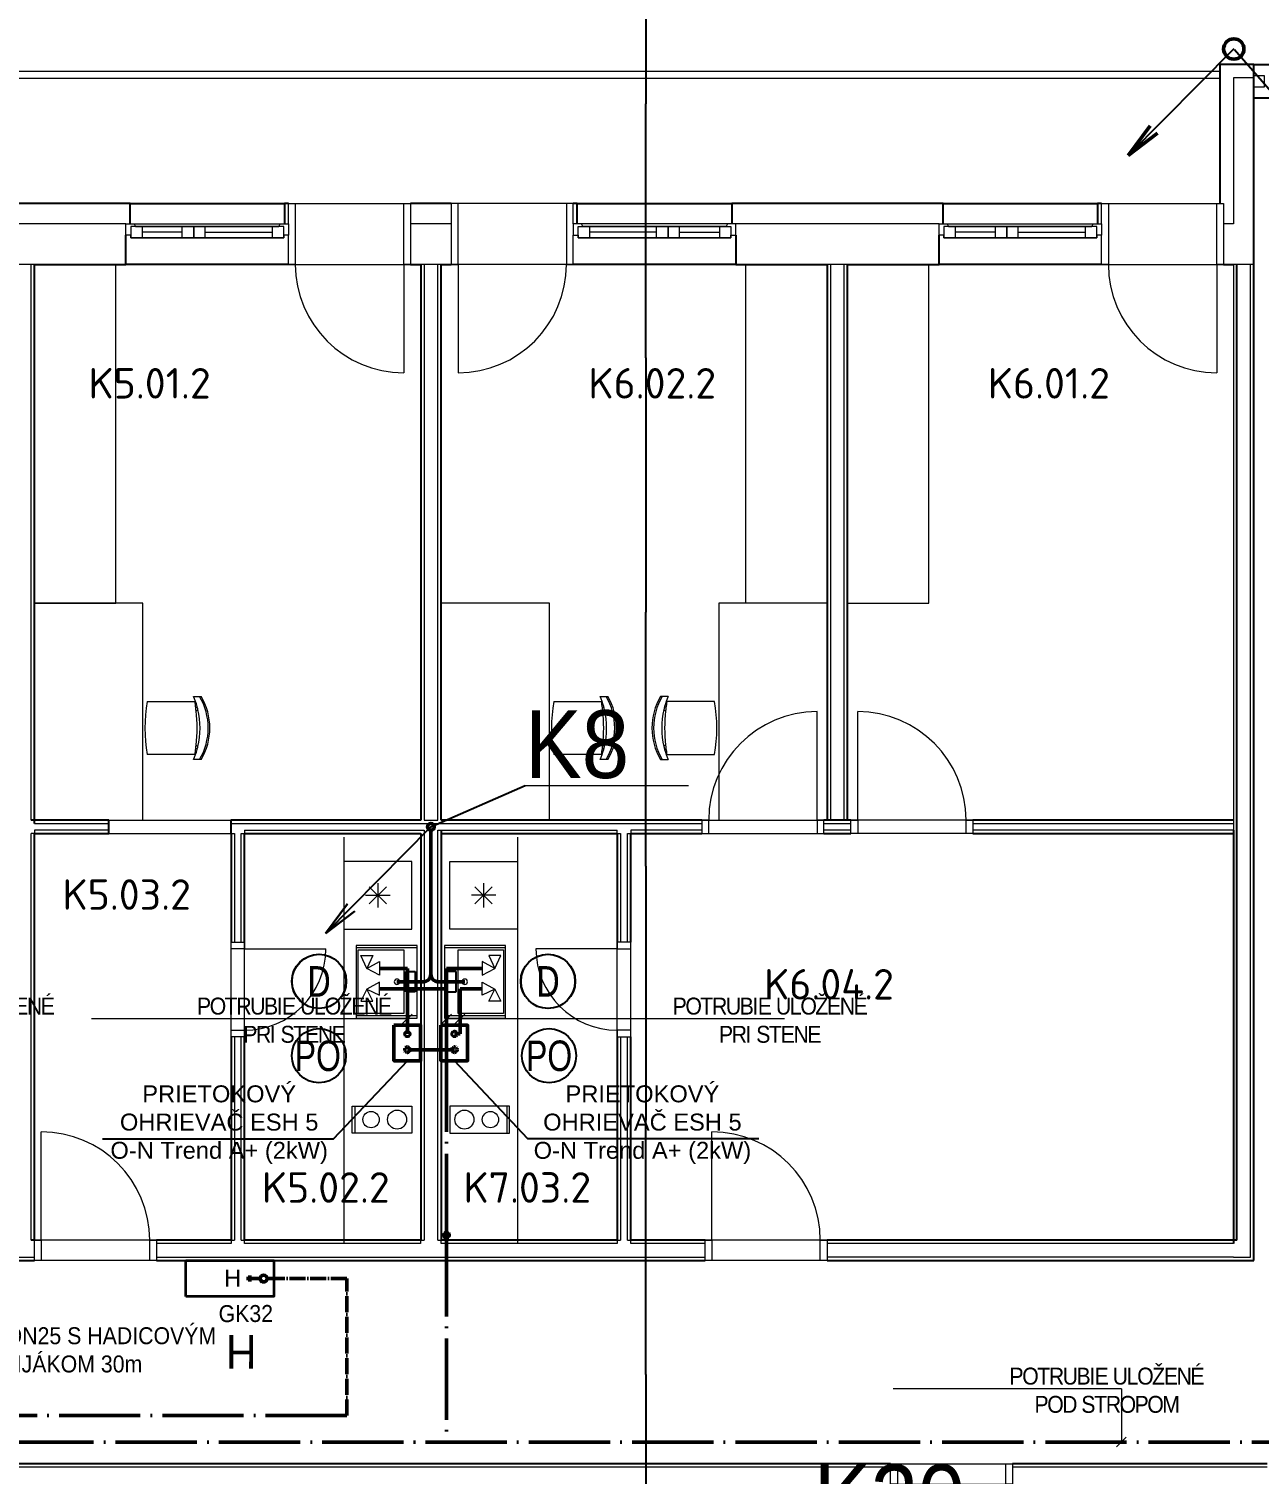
# Model space of a CAD drawing. Header units: millimetres. Extents: x 2377 to 264466, y -28213 to 61616.
# Drawn here: x 50478 to 59558, y 11635 to 22297 of the extents above; entities that cross this region are included whole.
import ezdxf
from ezdxf.enums import TextEntityAlignment as Align
from ezdxf.lldxf.tags import DXFTag

# ---------------------------------------------------------------- set-up
doc = ezdxf.new("R2010")
doc.units = ezdxf.units.MM
for name, pattern in [('ACAD_ISO04W100', [30.5, 24, -3, 0.5, -3]), ('ACAD_ISO05W100', [33, 24, -3, 0, -3, 0, -3]), ('ACAD_ISO06W100', [36, 24, -3, 0, -3, 0, -3, 0, -3]), ('Bodkočiarkovaná 3mm', [5, 3, -1, 0, -1]), ('Čiarkovaná 3mm', [6, 3, -3])]:
    doc.linetypes.add(name, pattern=pattern)
doc.layers.get('0').update_dxf_attribs({"color": 8})
for name, color, linetype, lineweight in [('01_Plná_0_18mm_čierna', 8, 'Continuous', 9), ('04_Čiarkovaná_0_18mm', 8, 'Čiarkovaná 3mm', 9), ('Balusters', 8, 'Continuous', 9), ('Common Edges', 8, 'Continuous', 20), ('Curtain Wall Mullions', 8, 'Continuous', 9), ('Doors', 8, 'Continuous', 20), ('Dvere - nad rovinou rezu', 8, 'Bodkočiarkovaná 3mm', 9), ('Frame_Mullion', 8, 'Continuous', 20), ('Furniture', 8, 'Continuous', 9), ('G-____-____-TEXT', 7, 'Continuous', 9), ('M-EQPM-____-OTLN', 7, 'Continuous', 18), ('Nad rovinou rezu', 8, 'Bodkočiarkovaná 3mm', 9), ('Plan Swing', 8, 'Continuous', 9), ('Plumbing Fixtures', 8, 'Continuous', 9), ('Rails', 8, 'Continuous', 9), ('Room Tags', 8, 'Continuous', 9), ('Walls', 8, 'Continuous', 25), ('Windows', 8, 'Continuous', 20), ('ZI_voda_pozar', 142, 'ACAD_ISO06W100', 50), ('ZTI- BATÉRIE', 6, 'Continuous', 18), ('ZTI- POPIS DIMENZIE', 250, 'Continuous', 18), ('ZTI- POPIS POTRUBIA', 7, 'Continuous', 18), ('ZTI- POPIS ZARIAĎOVACIE PREDMETY', 250, 'Continuous', 30), ('ZTI- PRÍVOD POŽIARNEJ VODY', 144, 'ACAD_ISO04W100', 50), ('ZTI- PRÍVOD STUDENEJ VODY', 5, 'ACAD_ISO04W100', 50), ('ZTI- PRÍVOD TEPLEJ VODY', 1, 'ACAD_ISO05W100', 50), ('ZTI-SV', 5, 'ACAD_ISO04W100', 50), ('ZTI_KANAL', 30, 'Continuous', 50), ('ZTI_pluvia', 4, 'Continuous', 50), ('ZTI_S_KANAL', 30, 'Continuous', 50)]:
    doc.layers.add(name, color=color, linetype=linetype, lineweight=lineweight)
for name, color, linetype in [('_60992', 7, 'Continuous'), ('IS_Popisy_úseků_Vodovod', 7, 'SOLID'), ('ZT_SMER STUPANIA', 4, 'Continuous'), ('ZTI_popis Pluvia 150', 7, 'Continuous'), ('ZTI_T_ZARPR', 4, 'Continuous')]:
    doc.layers.add(name, color=color, linetype=linetype)
doc.layers.add('NETLAC', color=240, linetype='Čiarkovaná 3mm', plot=False, transparency=0.1)
doc.styles.add('Arial', font='arial.ttf', dxfattribs={"height": 89.296875})
doc.styles.add('HRUBE', font='arial.ttf', dxfattribs={"width": 0.75})
doc.styles.add('ISOCPEUR_6', font='isocpeur.ttf', dxfattribs={"height": 225})
doc.styles.add('Popis_ZTI', font='arial.ttf', dxfattribs={"width": 0.9, "height": 125})
doc.styles.add('Style-Arial', font='arial.ttf')
tags = doc.linetypes.add('SOLID', pattern=[10, 10, 0]).pattern_tags.tags
tags[6:7] = [DXFTag(74, 4), DXFTag(75, 0), DXFTag(340, '0'), DXFTag(46, 0.0), DXFTag(50, 0.0), DXFTag(44, 0.0), DXFTag(45, 0.0)]
tags[4:5] = [DXFTag(74, 4), DXFTag(75, 0), DXFTag(340, '0'), DXFTag(46, 0.0), DXFTag(50, 0.0), DXFTag(44, 0.0), DXFTag(45, 0.0)]

# ---------------------------------------------------------------- blocks, each defined once
blk = doc.blocks.new('Dvere 1-kridlové obložkové plné - 800x1970-4923298-2NP _PRAC_')
at = {"layer": 'Dvere - nad rovinou rezu'}
for p, q in [((-450, 225), (450, 225)), ((-450, -225), (450, -225))]:
    blk.add_line(p, q, dxfattribs=at)
at = {"layer": 'Frame_Mullion'}
for p, q in [((-450, 225), (-400, 225)), ((-450, 75), (-450, 225)), ((-400, 225), (-400, -225)), ((400, 225), (450, 225)), ((400, -225), (400, 225)), ((450, 225), (450, -225)), ((-450, -225), (-450, -9)), ((-400, -225), (-450, -225)), ((450, -225), (400, -225))]:
    blk.add_line(p, q, dxfattribs=at)
at = {"layer": 'Plan Swing'}
blk.add_line((400, -225), (400, -1025), dxfattribs=at)
blk.add_arc((400, -225), 800, 180, 270, dxfattribs=at)
blk = doc.blocks.new('Okno 2-krídlové - 1200x1100-4673206-2NP _PRAC_')
at = {"layer": 'Frame_Mullion'}
for p, q in [((-600, -75), (-600, 9)), ((-600, 9), (-564, 9)), ((-564, 29), (-564, 9)), ((100, 29), (-564, 29)), ((-564, 9), (-564, -55)), ((-480, -55), (-480, 29)), ((16, 29), (16, -55)), ((100, -55), (100, 29)), ((100, 29), (564, 29)), ((100, -55), (100, 29)), ((184, 29), (184, -55)), ((480, -55), (480, 29)), ((564, 29), (564, 9)), ((564, -55), (564, 9)), ((564, 9), (600, 9)), ((600, 9), (600, -75)), ((-539, -75), (-600, -75)), ((-564, -55), (-529, -55)), ((-529, -55), (-539, -75)), ((539, -75), (-539, -75)), ((-529, -55), (100, -55)), ((16, -13), (-480, -13)), ((529, -55), (100, -55)), ((184, -13), (480, -13)), ((529, -55), (564, -55)), ((539, -75), (529, -55)), ((600, -75), (539, -75))]:
    blk.add_line(p, q, dxfattribs=at)
at = {"layer": 'Windows'}
for p, q in [((-564, 9), (-564, 29)), ((-564, 29), (100, 29)), ((564, 29), (100, 29)), ((100, 29), (100, -55)), ((100, 29), (100, -55)), ((564, 9), (564, 29)), ((100, -55), (-529, -55)), ((100, -55), (529, -55))]:
    blk.add_line(p, q, dxfattribs=at)
blk = doc.blocks.new('Dvere 1-kridlové obložkové plné - 800x1970-4923297-2NP _PRAC_')
at = {"layer": 'Dvere - nad rovinou rezu'}
for p, q in [((-450, 225), (450, 225)), ((-450, -225), (450, -225))]:
    blk.add_line(p, q, dxfattribs=at)
at = {"layer": 'Frame_Mullion'}
for p, q in [((-400, 225), (-450, 225)), ((-450, 225), (-450, 9)), ((-400, -225), (-400, 225)), ((450, 225), (400, 225)), ((400, 225), (400, -225)), ((450, -225), (450, 225)), ((-450, -75), (-450, -225)), ((-450, -225), (-400, -225)), ((400, -225), (450, -225))]:
    blk.add_line(p, q, dxfattribs=at)
at = {"layer": 'Plan Swing'}
blk.add_line((400, 225), (400, 1025), dxfattribs=at)
blk.add_arc((400, 225), 800, 90, 180, dxfattribs=at)
blk = doc.blocks.new('Okno 2-krídlové - 1200x1100-4672480-2NP _PRAC_')
at = {"layer": 'Frame_Mullion'}
for p, q in [((-539, 75), (-600, 75)), ((-600, 75), (-600, -9)), ((-564, -9), (-564, 55)), ((-564, 55), (-529, 55)), ((-529, 55), (-539, 75)), ((539, 75), (-539, 75)), ((-529, 55), (100, 55)), ((-480, 55), (-480, -29)), ((16, 13), (-480, 13)), ((16, -29), (16, 55)), ((529, 55), (100, 55)), ((100, 55), (100, -29)), ((100, 55), (100, -29)), ((184, -29), (184, 55)), ((184, 13), (480, 13)), ((480, 55), (480, -29)), ((539, 75), (529, 55)), ((529, 55), (564, 55)), ((600, 75), (539, 75)), ((564, 55), (564, -9)), ((600, -9), (600, 75)), ((-600, -9), (-564, -9)), ((-564, -29), (-564, -9)), ((100, -29), (-564, -29)), ((100, -29), (564, -29)), ((564, -29), (564, -9)), ((564, -9), (600, -9))]:
    blk.add_line(p, q, dxfattribs=at)
at = {"layer": 'Windows'}
for p, q in [((100, 55), (-529, 55)), ((100, 55), (529, 55)), ((100, -29), (100, 55)), ((100, -29), (100, 55)), ((-564, -9), (-564, -29)), ((-564, -29), (100, -29)), ((564, -29), (100, -29)), ((564, -9), (564, -29))]:
    blk.add_line(p, q, dxfattribs=at)
blk = doc.blocks.new('Railing - Railing-4719465-2NP _PRAC_')
at = {"layer": 'Rails'}
for p, q in [((44282, -532), (-9608, -532)), ((-9558, -582), (44282, -582))]:
    blk.add_line(p, q, dxfattribs=at)
blk = doc.blocks.new('Rectangular Mullion - CS_Mullion 80x80mm-4845718-2NP _PRAC_')
at = {"layer": 'Curtain Wall Mullions'}
for p, q in [((0, 40), (-80, 40)), ((-80, 40), (-80, -40)), ((0, -40), (0, 40)), ((-80, -40), (0, -40))]:
    blk.add_line(p, q, dxfattribs=at)
blk = doc.blocks.new('Dvere 1-kridlové obložkové plné - 800x1970-4673371-2NP _PRAC_')
at = {"layer": 'Dvere - nad rovinou rezu'}
for p, q in [((-450, 75), (450, 75)), ((-450, -75), (450, -75))]:
    blk.add_line(p, q, dxfattribs=at)
at = {"layer": 'Frame_Mullion'}
for p, q in [((-450, 75), (-400, 75)), ((-450, -75), (-450, 75)), ((-400, 75), (-400, -75)), ((400, 75), (450, 75)), ((400, -75), (400, 75)), ((450, 75), (450, -75)), ((-400, -75), (-450, -75)), ((450, -75), (400, -75))]:
    blk.add_line(p, q, dxfattribs=at)
at = {"layer": 'Plan Swing'}
blk.add_line((400, -75), (400, -875), dxfattribs=at)
blk.add_arc((400, -75), 800, 180, 270, dxfattribs=at)
blk = doc.blocks.new('CS_Otvor v stene hranatý - CS_Otvor v stene hranatý-4708364-2NP _PRAC_')
at = {"layer": 'Nad rovinou rezu'}
for p, q in [((-450, 50), (450, 50)), ((-450, -50), (450, -50))]:
    blk.add_line(p, q, dxfattribs=at)
blk = doc.blocks.new('CS_Stol hranaty - CS_Stol hranaty-4867809-2NP _PRAC_')
at = {"layer": 'Furniture'}
for p, q in [((1600, -800), (1600, 0)), ((0, -549), (0, -800)), ((0, -800), (1600, -800))]:
    blk.add_line(p, q, dxfattribs=at)
blk = doc.blocks.new('CS_Stolicka - Klasická-4868357-2NP _PRAC_')
at = {"layer": 'Furniture'}
for p, q in [((-197, -133), (-197, 218)), ((195, 218), (195, -133)), ((-234, -181), (-234, -124)), ((-160, -150), (-151, -140)), ((-127, -143), (-138, -156)), ((136, -156), (124, -143)), ((149, -140), (158, -150)), ((232, -124), (232, -181))]:
    blk.add_line(p, q, dxfattribs=at)
for centre, radius, start, end in [((-1, -933), 1168, 80.3384, 99.6616), ((-1, 414), 586, 246.5846, 254.2856), ((-1, 228), 460, 239.5587, 300.4413), ((-1, 216), 460, 239.5587, 300.4413), ((-1, 1019), 1169, 260.3489, 262.6332), ((-1, 414), 586, 254.2856, 256.4774), ((-1, 1019), 1169, 262.6332, 263.8276), ((-1, 414), 586, 256.4774, 283.5226), ((-1, 1019), 1169, 263.8276, 276.1724), ((-1, 1019), 1169, 276.1724, 277.3668), ((-1, 414), 586, 283.5226, 285.7144), ((-1, 1019), 1169, 277.3668, 279.6511), ((-1, 414), 586, 285.7144, 293.4154)]:
    blk.add_arc(centre, radius, start, end, dxfattribs=at)
blk = doc.blocks.new('CS_Stol hranaty - CS_Stol hranaty-1786327-2NP _PRAC_')
at = {"layer": 'Furniture'}
for p, q in [((1600, 800), (0, 800)), ((0, 800), (0, 75)), ((1600, 0), (1600, 800))]:
    blk.add_line(p, q, dxfattribs=at)
blk = doc.blocks.new('CS_Stol hranaty - CS_Stol hranaty-V7-2NP _PRAC_')
at = {"layer": 'Furniture'}
for p, q in [((1600, -800), (1600, 0)), ((0, -800), (1600, -800))]:
    blk.add_line(p, q, dxfattribs=at)
blk = doc.blocks.new('CS_Stolicka - Klasická-1790388-2NP _PRAC_')
at = {"layer": 'Furniture'}
for p, q in [((-234, 181), (-234, 124)), ((-197, 133), (-197, -218)), ((-160, 150), (-151, 140)), ((-127, 143), (-138, 156)), ((136, 156), (124, 143)), ((149, 140), (158, 150)), ((195, -218), (195, 133)), ((232, 124), (232, 181))]:
    blk.add_line(p, q, dxfattribs=at)
for centre, radius, start, end in [((-1, -216), 460, 59.5587, 120.4413), ((-1, -228), 460, 59.5587, 120.4413), ((-1, -414), 586, 105.7144, 113.4154), ((-1, -1019), 1169, 97.3668, 99.6511), ((-1, -414), 586, 103.5226, 105.7144), ((-1, -1019), 1169, 96.1724, 97.3668), ((-1, -414), 586, 76.4774, 103.5226), ((-1, -1019), 1169, 83.8276, 96.1724), ((-1, -1019), 1169, 82.6332, 83.8276), ((-1, -414), 586, 74.2856, 76.4774), ((-1, -1019), 1169, 80.3489, 82.6332), ((-1, -414), 586, 66.5846, 74.2856), ((-1, 933), 1168, 260.3384, 279.6616)]:
    blk.add_arc(centre, radius, start, end, dxfattribs=at)
blk = doc.blocks.new('CS_Skrinka - CS_Skrinka-5045123-2NP _PRAC_')
at = {"layer": 'Furniture'}
for p, q in [((2500, 0), (0, 0)), ((0, 0), (0, -600)), ((2500, -600), (2500, 0)), ((0, -600), (2500, -600))]:
    blk.add_line(p, q, dxfattribs=at)
blk = doc.blocks.new('CS_Skrinka - CS_Skrinka-5045107-2NP _PRAC_')
at = {"layer": 'Furniture'}
for p, q in [((0, 0), (0, 600)), ((0, 600), (2500, 600)), ((2500, 600), (2500, 0)), ((2500, 0), (0, 0))]:
    blk.add_line(p, q, dxfattribs=at)
blk = doc.blocks.new('Dvere 1-kridlové obložkové plné - 600x1970-4661098-2NP _PRAC_')
at = {"layer": 'Dvere - nad rovinou rezu'}
for p, q in [((-350, 50), (350, 50)), ((-350, -50), (350, -50))]:
    blk.add_line(p, q, dxfattribs=at)
at = {"layer": 'Frame_Mullion'}
for p, q in [((-350, 50), (-300, 50)), ((-350, -50), (-350, 50)), ((-300, 50), (-300, -50)), ((300, 50), (350, 50)), ((300, -50), (300, 50)), ((350, 50), (350, -50)), ((-300, -50), (-350, -50)), ((350, -50), (300, -50))]:
    blk.add_line(p, q, dxfattribs=at)
at = {"layer": 'Plan Swing'}
blk.add_line((300, -50), (300, -650), dxfattribs=at)
blk.add_arc((300, -50), 600, 180, 270, dxfattribs=at)
blk = doc.blocks.new('CS_Umyvadlo - CS_Umyvadlo-V24-2NP _PRAC_')
at = {"layer": 'Plumbing Fixtures'}
for p, q in [((18, 600), (0, 600)), ((0, 600), (0, 150)), ((518, 600), (18, 600)), ((18, 600), (18, 150)), ((536, 600), (518, 600)), ((518, 150), (518, 600)), ((536, 150), (536, 600)), ((33, 165), (33, 500)), ((33, 500), (503, 500)), ((503, 500), (503, 165)), ((0, 150), (18, 150)), ((18, 150), (518, 150)), ((503, 165), (33, 165)), ((518, 150), (536, 150))]:
    blk.add_line(p, q, dxfattribs=at)
for start, end in [(0, 180), (180, 0)]:
    blk.add_arc((268, 450), 20, start, end, dxfattribs=at)
blk = doc.blocks.new('Dvere 1-kridlové obložkové plné - 600x1970-4666741-2NP _PRAC_')
at = {"layer": 'Dvere - nad rovinou rezu'}
for p, q in [((-350, 50), (350, 50)), ((-350, -50), (350, -50))]:
    blk.add_line(p, q, dxfattribs=at)
at = {"layer": 'Frame_Mullion'}
for p, q in [((-300, 50), (-350, 50)), ((-350, 50), (-350, -50)), ((-300, -50), (-300, 50)), ((350, 50), (300, 50)), ((300, 50), (300, -50)), ((350, -50), (350, 50)), ((-350, -50), (-300, -50)), ((300, -50), (350, -50))]:
    blk.add_line(p, q, dxfattribs=at)
at = {"layer": 'Plan Swing'}
blk.add_line((300, 50), (300, 650), dxfattribs=at)
blk.add_arc((300, 50), 600, 90, 180, dxfattribs=at)
blk = doc.blocks.new('CS_Umyvadlo - CS_Umyvadlo-V25-2NP _PRAC_')
at = {"layer": 'Plumbing Fixtures'}
for p, q in [((18, -150), (0, -150)), ((0, -150), (0, -600)), ((518, -150), (18, -150)), ((18, -150), (18, -600)), ((33, -500), (33, -165)), ((33, -165), (503, -165)), ((503, -165), (503, -500)), ((536, -150), (518, -150)), ((518, -600), (518, -150)), ((536, -600), (536, -150)), ((503, -500), (33, -500)), ((0, -600), (18, -600)), ((18, -600), (518, -600)), ((518, -600), (536, -600))]:
    blk.add_line(p, q, dxfattribs=at)
for start, end in [(0, 180), (180, 360)]:
    blk.add_arc((268, -450), 20, start, end, dxfattribs=at)
blk = doc.blocks.new('Dvere 1-kridlové obložkové plné - 800x1970-4671120-2NP _PRAC_')
at = {"layer": 'Dvere - nad rovinou rezu'}
for p, q in [((-450, 50), (450, 50)), ((-450, -50), (450, -50))]:
    blk.add_line(p, q, dxfattribs=at)
at = {"layer": 'Frame_Mullion'}
for p, q in [((-400, 50), (-450, 50)), ((-450, 50), (-450, -50)), ((-400, -50), (-400, 50)), ((450, 50), (400, 50)), ((400, 50), (400, -50)), ((450, -50), (450, 50)), ((-450, -50), (-400, -50)), ((400, -50), (450, -50))]:
    blk.add_line(p, q, dxfattribs=at)
at = {"layer": 'Plan Swing'}
blk.add_line((400, 50), (400, 850), dxfattribs=at)
blk.add_arc((400, 50), 800, 90, 180, dxfattribs=at)
blk = doc.blocks.new('Dvere 1-kridlové obložkové plné - 800x1970-4672632-2NP _PRAC_')
at = {"layer": 'Dvere - nad rovinou rezu'}
for p, q in [((-450, 50), (450, 50)), ((-450, -50), (450, -50))]:
    blk.add_line(p, q, dxfattribs=at)
at = {"layer": 'Frame_Mullion'}
for p, q in [((-450, 50), (-400, 50)), ((-450, -50), (-450, 50)), ((-400, 50), (-400, -50)), ((400, 50), (450, 50)), ((400, -50), (400, 50)), ((450, 50), (450, -50)), ((-400, -50), (-450, -50)), ((450, -50), (400, -50))]:
    blk.add_line(p, q, dxfattribs=at)
at = {"layer": 'Plan Swing'}
blk.add_line((400, -50), (400, -850), dxfattribs=at)
blk.add_arc((400, -50), 800, 180, 270, dxfattribs=at)
blk = doc.blocks.new('2NP podklad')
at = {"layer": '01_Plná_0_18mm_čierna', "color": 252}
for p, q in [((52803, 16335), (52803, 13335)), ((54084, 16335), (54084, 13335)), ((53303, 16155), (52803, 16155)), ((52803, 16155), (52803, 15655)), ((53303, 15655), (53303, 16155)), ((53584, 16155), (54084, 16155)), ((53584, 15655), (53584, 16155)), ((54084, 16155), (54084, 15655)), ((53053, 15995), (53053, 15815)), ((53834, 15995), (53834, 15815)), ((52963, 15905), (53143, 15905)), ((52989, 15968), (53116, 15841)), ((52989, 15841), (53116, 15968)), ((53924, 15905), (53744, 15905)), ((53898, 15968), (53770, 15841)), ((53898, 15841), (53770, 15968)), ((52803, 15655), (53303, 15655)), ((54084, 15655), (53584, 15655)), ((52863, 14350), (53303, 14350)), ((52863, 14150), (52863, 14350)), ((52883, 14350), (52883, 14150)), ((53303, 14350), (53303, 14150)), ((54024, 14350), (53584, 14350)), ((53584, 14350), (53584, 14150)), ((54004, 14350), (54004, 14150)), ((54024, 14150), (54024, 14350)), ((53303, 14150), (52863, 14150)), ((53584, 14150), (54024, 14150))]:
    blk.add_line(p, q, dxfattribs=at)
for centre, radius in [((53003, 14250), 60), ((53195, 14250), 70), ((53692, 14250), 70), ((53884, 14250), 60)]:
    blk.add_circle(centre, radius, dxfattribs=at)
at = {"layer": '04_Čiarkovaná_0_18mm', "color": 252}
blk.add_line((54919, 13360), (55519, 13360), dxfattribs=at)
at = {"layer": 'Common Edges', "color": 252}
for p, q in [((59518, 21935), (59368, 21935)), ((59368, 21935), (59368, 20860)), ((51194, 20860), (49694, 20860)), ((53595, 20860), (53294, 20860)), ((57195, 20860), (55695, 20860)), ((59368, 20860), (59295, 20860)), ((50519, 20560), (50368, 20560)), ((50494, 16460), (50494, 20560)), ((53520, 20560), (53370, 20560)), ((53395, 20560), (53395, 16460)), ((53495, 16460), (53495, 20560)), ((56520, 20560), (56370, 20560)), ((56395, 20560), (56395, 16460)), ((56495, 16460), (56495, 20560)), ((59368, 20560), (59368, 16460)), ((59518, 20560), (59368, 20560)), ((59493, 13235), (59493, 20560)), ((50519, 16435), (51068, 16435)), ((51968, 16435), (55445, 16435)), ((53395, 16460), (53495, 16460)), ((56345, 16435), (56545, 16435)), ((57445, 16435), (59368, 16435)), ((59368, 16460), (59368, 16385)), ((50494, 13360), (50494, 16360)), ((50519, 16360), (50494, 16360)), ((51068, 16385), (50519, 16385)), ((50519, 16385), (50519, 16360)), ((51970, 16360), (51995, 16360)), ((51995, 16360), (51995, 15560)), ((52045, 15560), (52045, 16360)), ((52045, 16360), (52070, 16360)), ((52070, 16385), (53395, 16385)), ((52070, 16385), (52070, 16360)), ((53395, 16385), (53395, 13360)), ((53495, 13360), (53495, 16385)), ((53495, 16385), (54820, 16385)), ((54820, 16360), (54820, 16385)), ((54820, 16360), (54845, 16360)), ((54845, 16360), (54845, 15560)), ((54895, 15560), (54895, 16360)), ((54895, 16360), (54920, 16360)), ((55445, 16385), (54920, 16385)), ((54920, 16385), (54920, 16360)), ((56545, 16385), (56345, 16385)), ((59368, 16385), (57445, 16385)), ((51995, 14860), (51995, 13360)), ((52045, 13360), (52045, 14860)), ((54845, 14860), (54845, 13360)), ((54895, 13360), (54895, 14860)), ((51970, 13335), (51419, 13335)), ((51970, 13360), (51970, 13335)), ((51970, 13360), (51995, 13360)), ((52045, 13360), (52070, 13360)), ((52070, 13335), (52070, 13360)), ((53369, 13335), (52070, 13335)), ((53369, 13360), (53369, 13335)), ((53370, 13360), (53395, 13360)), ((53495, 13360), (53520, 13360)), ((53520, 13335), (53520, 13360)), ((54820, 13335), (53520, 13335)), ((54820, 13360), (54820, 13335)), ((54820, 13360), (54845, 13360)), ((54895, 13360), (54920, 13360)), ((54920, 13335), (54920, 13360)), ((55469, 13335), (54920, 13335)), ((59368, 13335), (56369, 13335)), ((50369, 13235), (50519, 13235)), ((51419, 13235), (55469, 13235)), ((59368, 13235), (56369, 13235)), ((59368, 13235), (59493, 13235)), ((56838, 11685), (50068, 11685)), ((59618, 11685), (57738, 11685))]:
    blk.add_line(p, q, dxfattribs=at)
at = {"layer": 'Walls', "color": 252}
for p, q in [((59518, 22035), (59268, 22035)), ((59268, 22035), (59268, 21010)), ((59518, 22035), (65368, 22035)), ((59518, 13210), (59518, 22035)), ((65368, 21785), (59518, 21785)), ((51224, 21010), (49664, 21010)), ((51224, 20860), (51224, 21010)), ((51224, 21010), (52364, 21010)), ((52394, 21010), (52364, 21010)), ((52364, 21010), (52364, 20860)), ((53595, 21010), (53294, 21010)), ((54525, 21010), (54495, 21010)), ((54525, 20860), (54525, 21010)), ((54525, 21010), (55665, 21010)), ((57225, 21010), (55665, 21010)), ((55665, 21010), (55665, 20860)), ((57225, 20860), (57225, 21010)), ((57225, 21010), (58365, 21010)), ((58395, 21010), (58365, 21010)), ((58365, 21010), (58365, 20860)), ((51194, 20560), (51194, 20776)), ((55695, 20776), (55695, 20560)), ((57195, 20560), (57195, 20776)), ((50519, 20560), (51194, 20560)), ((50519, 16435), (50519, 20560)), ((52394, 20560), (51194, 20560)), ((53294, 20560), (53370, 20560)), ((53370, 20560), (53370, 16460)), ((53520, 20560), (53595, 20560)), ((53520, 16460), (53520, 20560)), ((55695, 20560), (54495, 20560)), ((55695, 20560), (56370, 20560)), ((56370, 20560), (56370, 16460)), ((56520, 20560), (57195, 20560)), ((56520, 16460), (56520, 20560)), ((58395, 20560), (57195, 20560)), ((59295, 20560), (59368, 20560)), ((59393, 13360), (59393, 20560)), ((51068, 16460), (50494, 16460)), ((51068, 16360), (51068, 16460)), ((53370, 16460), (51968, 16460)), ((51968, 16460), (51968, 16360)), ((55445, 16460), (53520, 16460)), ((56545, 16460), (56345, 16460)), ((59368, 16460), (57445, 16460)), ((50519, 13360), (50519, 16360)), ((50519, 16360), (51068, 16360)), ((51970, 16360), (51970, 15560)), ((52070, 16360), (53370, 16360)), ((52070, 15560), (52070, 16360)), ((53370, 16360), (53370, 13360)), ((53520, 16385), (53520, 13360)), ((53520, 16360), (54820, 16360)), ((54820, 16360), (54820, 15560)), ((54920, 16360), (55445, 16360)), ((54920, 15560), (54920, 16360)), ((56345, 16360), (56545, 16360)), ((57445, 16360), (59370, 16360)), ((59368, 16385), (59368, 13360)), ((59370, 16385), (59368, 16385)), ((59370, 16360), (59370, 16385)), ((51970, 14860), (51970, 13360)), ((52070, 13360), (52070, 14860)), ((54820, 14860), (54820, 13360)), ((54920, 13360), (54920, 14860)), ((50519, 13360), (50494, 13360)), ((51970, 13360), (51419, 13360)), ((53370, 13360), (52070, 13360)), ((54820, 13360), (53520, 13360)), ((55469, 13360), (54920, 13360)), ((59393, 13360), (56369, 13360)), ((59368, 13360), (59368, 13335)), ((50369, 13210), (50519, 13210)), ((51419, 13210), (55469, 13210)), ((56369, 13210), (59518, 13210)), ((56838, 11710), (50068, 11710)), ((59618, 11710), (57738, 11710))]:
    blk.add_line(p, q, dxfattribs=at)
at = {"layer": 'Balusters', "color": 252}
blk.add_blockref('Railing - Railing-4719465-2NP _PRAC_', (14985, 22516), dxfattribs=at)
at = {"layer": 'Curtain Wall Mullions', "color": 252, "rotation": 180}
blk.add_blockref('Rectangular Mullion - CS_Mullion 80x80mm-4845718-2NP _PRAC_', (59518, 21910), dxfattribs=at)
at = {"layer": 'Doors', "color": 252}
blk.add_blockref('CS_Otvor v stene hranatý - CS_Otvor v stene hranatý-4708364-2NP _PRAC_', (51518, 16410), dxfattribs=at)
at = {"layer": 'Frame_Mullion', "color": 252}
for name, p in [('Dvere 1-kridlové obložkové plné - 800x1970-4923298-2NP _PRAC_', (52844, 20785)), ('Dvere 1-kridlové obložkové plné - 800x1970-4923298-2NP _PRAC_', (58845, 20785)), ('Dvere 1-kridlové obložkové plné - 800x1970-4671120-2NP _PRAC_', (55895, 16410)), ('Dvere 1-kridlové obložkové plné - 800x1970-4673371-2NP _PRAC_', (57288, 11635))]:
    blk.add_blockref(name, p, dxfattribs=at)
for name, p, rotation in [('Dvere 1-kridlové obložkové plné - 800x1970-4923297-2NP _PRAC_', (54045, 20785), 180), ('Dvere 1-kridlové obložkové plné - 800x1970-4672632-2NP _PRAC_', (56995, 16410), 180), ('Dvere 1-kridlové obložkové plné - 600x1970-4661098-2NP _PRAC_', (52020, 15210), 90), ('Dvere 1-kridlové obložkové plné - 600x1970-4666741-2NP _PRAC_', (54870, 15210), 90), ('Dvere 1-kridlové obložkové plné - 800x1970-4673371-2NP _PRAC_', (50969, 13285), 180), ('Dvere 1-kridlové obložkové plné - 800x1970-4673371-2NP _PRAC_', (55919, 13285), 180)]:
    blk.add_blockref(name, p, dxfattribs=dict(at, rotation=rotation))
at = {"layer": 'Furniture', "color": 252, "rotation": 90}
for name, p in [('CS_Skrinka - CS_Skrinka-5045123-2NP _PRAC_', (50519, 18060)), ('CS_Skrinka - CS_Skrinka-5045107-2NP _PRAC_', (56370, 18060)), ('CS_Skrinka - CS_Skrinka-5045123-2NP _PRAC_', (56520, 18060)), ('CS_Stol hranaty - CS_Stol hranaty-4867809-2NP _PRAC_', (50519, 16460)), ('CS_Stol hranaty - CS_Stol hranaty-V7-2NP _PRAC_', (53520, 16460)), ('CS_Stol hranaty - CS_Stol hranaty-1786327-2NP _PRAC_', (56370, 16460)), ('CS_Stolicka - Klasická-4868357-2NP _PRAC_', (51569, 17140)), ('CS_Stolicka - Klasická-4868357-2NP _PRAC_', (54570, 17140)), ('CS_Stolicka - Klasická-1790388-2NP _PRAC_', (55320, 17140))]:
    blk.add_blockref(name, p, dxfattribs=at)
at = {"layer": 'Plumbing Fixtures', "color": 252, "rotation": 270}
for name, p in [('CS_Umyvadlo - CS_Umyvadlo-V24-2NP _PRAC_', (52744, 15535)), ('CS_Umyvadlo - CS_Umyvadlo-V25-2NP _PRAC_', (54145, 15535))]:
    blk.add_blockref(name, p, dxfattribs=at)
at = {"layer": 'Windows', "color": 252, "rotation": 180}
for p in [(51794, 20785), (57795, 20785)]:
    blk.add_blockref('Okno 2-krídlové - 1200x1100-4673206-2NP _PRAC_', p, dxfattribs=at)
at = {"layer": 'Windows', "color": 252}
blk.add_blockref('Okno 2-krídlové - 1200x1100-4672480-2NP _PRAC_', (55095, 20785), dxfattribs=at)
at = {"layer": 'Room Tags', "color": 252, "char_height": 225, "attachment_point": 1, "style": 'ISOCPEUR_6'}
for s, insert, width in [('K5.01.2', (50917, 19795), 1064.24), ('K6.02.2', (54607, 19795), 1118.35), ('K6.01.2', (57555, 19795), 1064.24), ('K5.03.2', (50725, 16023), 1118.35), ('K6.04.2', (55904, 15361), 1148.42), ('K5.02.2', (52197, 13862), 1118.35), ('K7.03.2', (53685, 13862), 1118.35)]:
    blk.add_mtext(s, dxfattribs=dict(at, insert=insert, width=width))
blk = doc.blocks.new('netlac')
at = {"layer": 'NETLAC', "ltscale": 500}
for p, q in [((73350.7, 26406.4), (73350.7, 5406.4)), ((83850.7, 5406.4), (83850.7, 26406.4))]:
    blk.add_line(p, q, dxfattribs=at)
blk = doc.blocks.new('šipka')
at = {"layer": 'ZTI_pluvia', "color": 146, "lineweight": 25, "true_color": 0x105689}
blk.add_line((-500735337, -1209381827), (-500736896, -1209383400), dxfattribs=at)
at = {"layer": 'ZTI_pluvia', "color": 146, "true_color": 0x105689}
for q in [(-500736570, -1209382963), (-500736462, -1209383070)]:
    blk.add_line((-500736896, -1209383400), q, dxfattribs=at)
blk = doc.blocks.new('KBKKB')
at = {"layer": 'ZTI- BATÉRIE', "color": 6, "lineweight": 18, "elevation": 0}
for points in [[(-160049, -39313), (-160049, -39401), (-159961, -39357), (-160049, -39313)], [(-160005, -39451), (-159911, -39451), (-159961, -39357), (-160005, -39451)]]:
    blk.add_lwpolyline(points, dxfattribs=at)
at = {"layer": 'ZTI- BATÉRIE', "color": 6, "lineweight": 18}
for points in [[(-159714, -39313), (-159714, -39401), (-159808, -39357), (-159714, -39313)], [(-159758, -39451), (-159858, -39451), (-159808, -39357), (-159758, -39451)]]:
    blk.add_lwpolyline(points, dxfattribs=at)
blk = doc.blocks.new('asasdasdasd')
at = {"layer": 'ZT_SMER STUPANIA', "color": 30, "linetype": 'Continuous'}
blk.add_line((26683, 6886), (25904, 6099), dxfattribs=at)
at = {"layer": 'ZT_SMER STUPANIA', "color": 30, "linetype": 'Continuous', "lineweight": 30}
for q in [(26067, 6317), (26121, 6264)]:
    blk.add_line((25904, 6099), q, dxfattribs=at)

msp = doc.modelspace()

# ---------------------------------------------------------------- block references
at = {"color": 0}
msp.add_blockref('2NP podklad', (0, 0), dxfattribs=at)

# ---------------------------------------------------------------- next in the draw order: linework, layer by layer
msp.add_line((53445, 16410), (54140, 16714), dxfattribs=at)
at = {"color": 7, "lineweight": 18, "transparency": 33554687}
msp.add_line((54140, 16714), (55347, 16714), dxfattribs=at)
at = {"color": 6, "ltscale": 20}
for p, q in [((53259, 15192), (53259, 15342)), ((53259, 15342), (53329, 15342)), ((53259, 15192), (53259, 15342)), ((53259, 15342), (53329, 15342)), ((53329, 15342), (53329, 15192)), ((53329, 15342), (53329, 15192)), ((53630, 15342), (53560, 15342)), ((53560, 15342), (53560, 15192)), ((53630, 15342), (53560, 15342)), ((53560, 15342), (53560, 15192)), ((53630, 15342), (53560, 15342)), ((53560, 15342), (53560, 15192)), ((53630, 15192), (53630, 15342)), ((53630, 15192), (53630, 15342)), ((53630, 15192), (53630, 15342)), ((53329, 15192), (53259, 15192)), ((53329, 15192), (53259, 15192)), ((53560, 15192), (53630, 15192)), ((53560, 15192), (53630, 15192)), ((53560, 15192), (53630, 15192))]:
    msp.add_line(p, q, dxfattribs=at)
at = {"color": 0}
for points in [[(51022, 14107), (52727, 14107), (53271, 14684)], [(55866, 14107), (54161, 14107), (53618, 14684)]]:
    msp.add_lwpolyline(points, dxfattribs=at)
at = {"layer": '_60992', "color": 146, "lineweight": 50, "true_color": 0x105689}
msp.add_circle((59371, 22149), 75, dxfattribs=at)
at = {"layer": 'M-EQPM-____-OTLN', "color": 5, "linetype": 'Continuous', "lineweight": 35, "true_color": 0x0000ff}
msp.add_line((51636, 12945), (51636, 13210), dxfattribs=at)
msp.add_lwpolyline([(51636, 13210), (52285, 13210), (52285, 12945), (51636, 12945)], dxfattribs=at)
at = {"layer": 'ZI_voda_pozar', "color": 1, "ltscale": 12, "transparency": 33554687}
for p, q in [((52184, 13077), (52084, 13077)), ((52285, 13077), (52235, 13077))]:
    msp.add_line(p, q, dxfattribs=at)
at = {"layer": 'ZI_voda_pozar', "color": 1, "ltscale": 50}
msp.add_line((52109, 13055), (52109, 13100), dxfattribs=at)
at = {"layer": 'ZI_voda_pozar', "color": 1, "linetype": 'Continuous', "ltscale": 12, "transparency": 33554687}
msp.add_circle((52210, 13077), 25, dxfattribs=at)
at = {"layer": 'ZTI- POPIS DIMENZIE', "ltscale": 2.5, "transparency": 33554687}
for points in [[(53236, 14958), (53307, 15029)], [(53525, 14958), (53596, 15029)], [(53625, 14958), (53696, 15029)], [(58506, 11835), (58577, 11906)]]:
    msp.add_lwpolyline(points, dxfattribs=at)
at = {"layer": 'ZTI- POPIS POTRUBIA', "ltscale": 10, "transparency": 33554687}
for p, q in [((53271, 14993), (50940, 14993)), ((56055, 14993), (53560, 14993)), ((58541, 12263), (56857, 12263)), ((58541, 12263), (58541, 11870))]:
    msp.add_line(p, q, dxfattribs=at)
at = {"layer": 'ZTI- PRÍVOD POŽIARNEJ VODY', "color": 6, "ltscale": 5}
msp.add_lwpolyline([(52825, 12066), (52825, 13077), (52285, 13077)], dxfattribs=at)
at = {"layer": 'ZTI- PRÍVOD POŽIARNEJ VODY', "color": 6, "ltscale": 25}
msp.add_lwpolyline([(52825, 12066), (30932, 12066), (30932, 8558)], dxfattribs=at)
at = {"layer": 'ZTI- PRÍVOD STUDENEJ VODY', "ltscale": 25}
for points in [[(53560, 14766), (53560, 15366), (53823, 15366)], [(53560, 15216), (53065, 15216)], [(53560, 14766), (53271, 14766)], [(53619, 14766), (53560, 14766)], [(53560, 13398), (53560, 14766)], [(30530, 11870), (60889, 11870), (60889, 13323), (61193, 13323), (61193, 14027), (61267, 14027)], [(53560, 13398), (53560, 11870)]]:
    msp.add_lwpolyline(points, dxfattribs=at)
msp.add_circle((53560, 13398), 20, dxfattribs=at)
at = {"layer": 'ZTI- PRÍVOD TEPLEJ VODY', "ltscale": 25}
for points in [[(53271, 14882), (53271, 15366), (53065, 15366)], [(53619, 14882), (53660, 14882), (53660, 15216), (53823, 15216)]]:
    msp.add_lwpolyline(points, dxfattribs=at)
at = {"layer": 'ZTI-SV', "color": 7, "linetype": 'Continuous'}
for points in [[(53172, 14946), (53368, 14946), (53368, 14684), (53172, 14684)], [(53519, 14946), (53716, 14946), (53716, 14684), (53519, 14684)]]:
    msp.add_lwpolyline(points, close=True, dxfattribs=at)
at = {"layer": 'ZTI-SV', "color": 1, "lineweight": 40, "ltscale": 1000}
for centre in [(53271, 14882), (53619, 14882)]:
    msp.add_circle(centre, 20, dxfattribs=at)
at = {"layer": 'ZTI-SV', "color": 5, "lineweight": 50, "ltscale": 0.02}
for centre in [(53271, 14766), (53619, 14766)]:
    msp.add_circle(centre, 20, dxfattribs=at)
at = {"layer": 'ZTI_KANAL'}
for p, q in [((53445, 16385), (53445, 15319)), ((53194, 15267), (53392, 15267)), ((53194, 15267), (53392, 15267)), ((53695, 15267), (53497, 15267)), ((53695, 15267), (53497, 15267))]:
    msp.add_line(p, q, dxfattribs=at)
at = {"layer": 'ZTI_popis Pluvia 150', "color": 250, "ltscale": 20}
msp.add_line((59375, 22144), (60612, 20730), dxfattribs=at)
at = {"layer": 'ZTI_S_KANAL', "color": 30, "ltscale": 50}
msp.add_circle((53445, 16410), 25, dxfattribs=at)
at = {"layer": 'ZTI_S_KANAL', "ltscale": 50}
for centre, start, end in [((53389, 15322), 267.6045, 0), ((53390, 15322), 267.6045, 0), ((53499, 15322), 180, 272.3955), ((53500, 15322), 180, 272.3955)]:
    msp.add_arc(centre, 55, start, end, dxfattribs=at)
at = {"layer": 'ZTI_T_ZARPR', "color": 4, "linetype": 'Continuous'}
for centre in [(52618, 15270), (52620, 15270), (54308, 15270), (54310, 15270), (52618, 14721), (54317, 14721)]:
    msp.add_circle(centre, 200, dxfattribs=at)

# ---------------------------------------------------------------- next in the draw order: block references
at = {"color": 0, "xscale": 1.25, "yscale": 1.25, "zscale": 1.25}
for p in [(-49782, -1888), (-36657, -1888)]:
    msp.add_blockref('netlac', p, dxfattribs=at)
at = {"layer": '_60992', "color": 3, "xscale": 0.5, "yscale": 0.5, "zscale": 0.5}
msp.add_blockref('šipka', (250427039, 604713063), dxfattribs=at)
at = {"layer": 'ZTI- BATÉRIE', "rotation": 90.00000000000001}
msp.add_blockref('KBKKB', (13614, 175174, 0), dxfattribs=at)
at = {"layer": 'ZTI- BATÉRIE', "xscale": -1, "rotation": 270}
msp.add_blockref('KBKKB', (93274, 175174, 0), dxfattribs=at)
at = {"layer": 'ZTI- PRÍVOD STUDENEJ VODY'}
msp.add_blockref('asasdasdasd', (26762, 9524), dxfattribs=at)

# ---------------------------------------------------------------- next in the draw order: texts
at = {"color": 7, "lineweight": 35, "char_height": 125, "width": 1747.08, "attachment_point": 5, "style": 'Arial'}
for insert, rotation in [((51882, 14213), 359.9864), ((55006, 14213), 0.0136)]:
    msp.add_mtext('PRIETOKOVÝ OHRIEVAČ ESH 5 O-N Trend A+ (2kW)', dxfattribs=dict(at, insert=insert, rotation=rotation))
at = {"layer": 'G-____-____-TEXT', "color": 1, "true_color": 0xff0000, "insert": (51919, 13143), "char_height": 125, "width": 158.68, "attachment_point": 1, "style": 'Arial'}
msp.add_mtext('{\\C1;H}', dxfattribs=at)
at = {"layer": 'IS_Popisy_úseků_Vodovod', "ltscale": 10, "char_height": 500, "width": 3746.13, "attachment_point": 9, "style": 'Style-Arial'}
for s, insert in [('\\pxql;{\\W0.9;K8}', (57885, 16763)), ('\\pxql;{\\W0.9;K20}', (60016, 11197))]:
    msp.add_mtext(s, dxfattribs=dict(at, insert=insert))
at = {"layer": 'ZTI- POPIS DIMENZIE', "ltscale": 0.04, "transparency": 33554687, "insert": (51878, 12754), "char_height": 125, "width": 531, "attachment_point": 7, "rotation": 0.2406, "style": 'Popis_ZTI'}
msp.add_mtext('GK32', dxfattribs=at)
at = {"layer": 'ZTI- POPIS POTRUBIA', "ltscale": 10, "transparency": 33554687, "char_height": 125, "attachment_point": 7, "style": 'Popis_ZTI'}
for s, insert in [('\\pxqc;{\\T0.9;POTRUBIE ULOŽENÉ \\PPRI STENE}', (49209, 14815)), ('\\pxqc;{\\T0.9;POTRUBIE ULOŽENÉ \\PPRI STENE}', (51698, 14815)), ('\\pxqc;{\\T0.9;POTRUBIE ULOŽENÉ \\PPRI STENE}', (55209, 14815)), ('\\pxqc;{\\T0.9;POTRUBIE ULOŽENÉ \\PPOD STROPOM}', (57695, 12085))]:
    msp.add_mtext(s, dxfattribs=dict(at, insert=insert))
at = {"layer": 'ZTI- POPIS ZARIAĎOVACIE PREDMETY', "ltscale": 10, "transparency": 33554687, "insert": (49376, 12383, 0), "char_height": 125, "width": 2619.54, "attachment_point": 7, "style": 'Popis_ZTI'}
msp.add_mtext('\\pxqc;HYDRANT DN25 S HADICOVÝM\\PNAVIJÁKOM 30m', dxfattribs=at)
at = {"layer": 'ZTI- POPIS ZARIAĎOVACIE PREDMETY', "ltscale": 0.04, "insert": (52045, 12537), "char_height": 250, "width": 1406.55, "attachment_point": 5, "rotation": 179.9628, "style": 'Popis_ZTI'}
msp.add_mtext('H', dxfattribs=at)
at = {"layer": 'ZTI_T_ZARPR', "color": 4, "linetype": 'Continuous', "style": 'HRUBE', "width": 0.75}
for s, p in [('D', (52618, 15270)), ('D', (52620, 15270)), ('D', (54308, 15270)), ('D', (54310, 15270)), ('PO', (52610, 14721)), ('PO', (54317, 14721))]:
    msp.add_text(s, height=225, dxfattribs=at).set_placement(p, align=Align.MIDDLE_CENTER)

doc.saveas('drawing.dxf')
